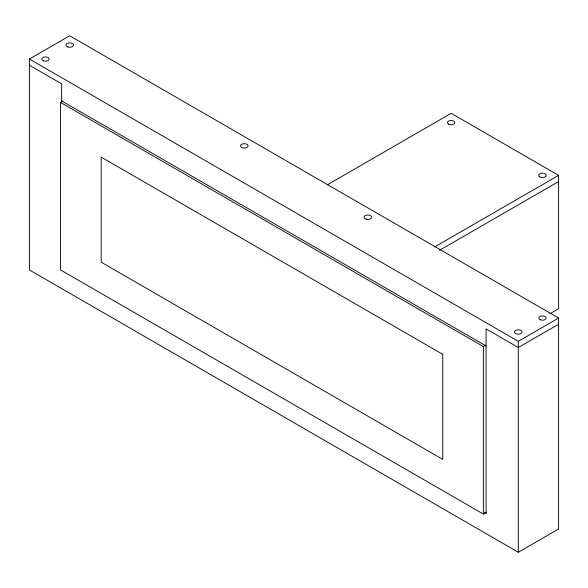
<?xml version="1.0" encoding="UTF-8"?>
<svg xmlns="http://www.w3.org/2000/svg" width="588" height="588" viewBox="0 0 588 588"><rect width="100%" height="100%" fill="white"/><g stroke="black" fill="none" stroke-linecap="round" stroke-linejoin="round"><path stroke-width="0.88" d="M29.4 59.035L69.693 35.772L558.6 318.034L558.6 528.965L518.307 552.228L29.4 269.966L29.4 59.035L518.307 341.305L558.6 318.034M486.563 512.244L483.38 514.074L60.564 269.966L60.564 102.459L62.945 101.085M327.178 184.889L451.15 113.315L558.6 175.356L558.6 308.737L549.861 313.779M434.628 246.931L558.6 175.356M439.398 250.378L558.6 181.56M60.564 102.459L483.38 346.575L485.769 345.2M558.6 324.238L518.307 347.508L486.07 328.898L486.07 513.456L484.483 512.538M29.4 65.239L61.637 83.849L61.637 102.216M61.637 100.908L486.07 345.957M518.307 341.305L518.307 552.228M483.38 346.575L483.38 514.074M442.757 354.336L101.195 157.136L101.195 262.197L442.757 459.397L442.757 354.336M43.681 60.873A3.668 2.117 0 0 0 49.186 59.035A3.668 2.117 0 0 0 43.681 57.198A3.668 2.117 0 0 0 43.681 60.873M241.617 147.434A3.8 2.19 0 0 0 247.974 146.456A3.8 2.19 0 0 0 243.322 143.766A3.8 2.19 0 0 0 241.617 147.434M67.796 46.974A3.8 2.19 0 0 0 73.493 45.078A3.8 2.19 0 0 0 67.796 43.174A3.8 2.19 0 0 0 67.796 46.974M515.617 333.55A3.8 2.19 0 0 0 521.975 332.565A3.8 2.19 0 0 0 517.322 329.875A3.8 2.19 0 0 0 515.617 333.55M540.644 319.872A3.668 2.117 0 0 0 546.149 318.034A3.668 2.117 0 0 0 540.644 316.204A3.668 2.117 0 0 0 540.644 319.872M365.971 219.126A3.8 2.19 0 0 0 371.675 217.229A3.8 2.19 0 0 0 365.971 215.326A3.8 2.19 0 0 0 365.971 219.126M539.799 176.907A3.8 2.19 0 0 0 546.149 175.922A3.8 2.19 0 0 0 541.497 173.232A3.8 2.19 0 0 0 539.799 176.907M448.556 124.119A3.668 2.117 0 0 0 454.693 123.171A3.668 2.117 0 0 0 450.195 120.577A3.668 2.117 0 0 0 448.556 124.119"/></g></svg>
